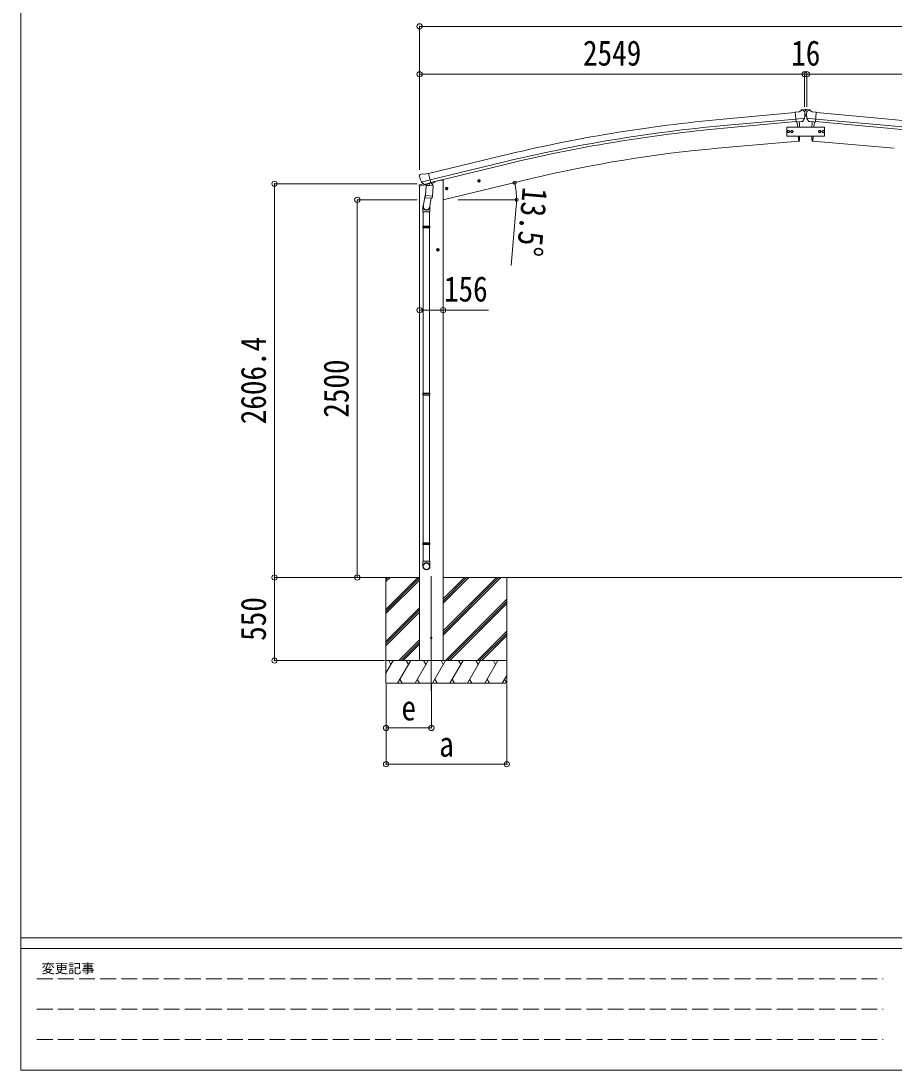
# Model space of a CAD drawing. Units: millimetres at full size. Extents: x -9783 to 33754, y -10064 to 6752.
# Drawn here: x -9783 to -4002, y -6828 to 117 of the extents above; entities that cross this region are included whole.
import ezdxf
from ezdxf.enums import TextEntityAlignment as Align

# ---------------------------------------------------------------- set-up
doc = ezdxf.new("R2010")
doc.units = ezdxf.units.MM
doc.header["$LTSCALE"] = 35
doc.header["$PDMODE"] = 32
doc.header["$PDSIZE"] = 35
doc.linetypes.add('DASHED3', pattern=[4, 3, -1])
for name, color, linetype, lineweight in [('0-0_0', 7, 'Continuous', 9), ('0-1_本体', 4, 'Continuous', 9), ('0-2_部品', 7, 'Continuous', 9), ('0-7_合掌部品', 3, 'Continuous', 9), ('0-8_PARTS2', 2, 'Continuous', 9), ('0-A_寸法', 6, 'Continuous', 9), ('F-0_240', 7, 'Continuous', 9)]:
    doc.layers.add(name, color=color, linetype=linetype, lineweight=lineweight)
doc.styles.add('ＭＳ ゴシック', font='')
doc.styles.get('ＭＳ ゴシック').set_extended_font_data('MS Gothic')

msp = doc.modelspace()

# ---------------------------------------------------------------- linework, layer by layer
at = {"layer": '0-0_0', "color": 6}
for p, q in [((-7143.56, -235.41), (-4594.56, -235.41)), ((-7143.56, -235.41), (-7143.56, -868.93)), ((-4594.56, -235.41), (-4594.56, -450.75)), ((-4594.56, -235.41), (-4578.56, -235.41)), ((-4578.56, -235.41), (-4578.56, -450.75)), ((-4578.56, -235.41), (-2029.56, -235.41))]:
    msp.add_line(p, q, dxfattribs=at)
at = {"layer": '0-0_0'}
for p, q in [((-7740.39, -3567.15), (-7144.06, -3567.15)), ((-7366.31, -3567.15), (-7366.31, -4267.15)), ((-7366.31, -3778.38), (-7155.08, -3567.15)), ((-7366.31, -3594.54), (-7338.92, -3567.15)), ((-7366.31, -3580.39), (-7353.07, -3567.15)), ((-7366.31, -3792.52), (-7144.06, -3570.28)), ((-7366.31, -3806.67), (-7144.06, -3584.42)), ((-6988.56, -3567.15), (-2185.56, -3567.15)), ((-6988.56, -3949.42), (-6606.29, -3567.15)), ((-6988.56, -3921.13), (-6634.58, -3567.15)), ((-6988.56, -3935.27), (-6620.43, -3567.15)), ((-6988.56, -3737.28), (-6818.42, -3567.15)), ((-6988.56, -3723.14), (-6832.57, -3567.15)), ((-6988.56, -3709), (-6846.71, -3567.15)), ((-6566.31, -3567.15), (-6566.31, -4267.15)), ((-6972.45, -4117.15), (-6566.31, -3711.02)), ((-6958.31, -4117.15), (-6566.31, -3725.16)), ((-6944.16, -4117.15), (-6566.31, -3739.3)), ((-7366.31, -3990.51), (-7144.06, -3768.27)), ((-7366.31, -4004.66), (-7144.06, -3782.41)), ((-7366.31, -4018.8), (-7144.06, -3796.55)), ((-6760.31, -4117.15), (-6566.31, -3923.15)), ((-6746.17, -4117.15), (-6566.31, -3937.29)), ((-6732.03, -4117.15), (-6566.31, -3951.43)), ((-7280.81, -4117.15), (-7144.06, -3980.4)), ((-7266.67, -4117.15), (-7144.06, -3994.54)), ((-7252.53, -4117.15), (-7144.06, -4008.68)), ((-6566.31, -4117.15), (-7366.31, -4117.15)), ((-7366.31, -4200.99), (-7317.9, -4117.15)), ((-7332.91, -4143.13), (-7347.91, -4117.15)), ((-7289.04, -4267.15), (-7202.44, -4117.15)), ((-7217.44, -4143.14), (-7232.44, -4117.15)), ((-7173.57, -4267.15), (-7086.97, -4117.15)), ((-7101.97, -4143.14), (-7116.97, -4117.15)), ((-7058.1, -4267.15), (-6971.5, -4117.15)), ((-6986.5, -4143.14), (-7001.5, -4117.15)), ((-6942.63, -4267.15), (-6856.03, -4117.15)), ((-6871.03, -4143.14), (-6886.03, -4117.15)), ((-6827.16, -4267.15), (-6740.56, -4117.15)), ((-6770.56, -4117.15), (-6755.56, -4143.14)), ((-6711.69, -4267.15), (-6625.09, -4117.15)), ((-6640.09, -4143.14), (-6655.09, -4117.15)), ((-6596.22, -4267.15), (-6566.31, -4215.34)), ((-7366.31, -4267.15), (-6566.31, -4267.15)), ((-7274.04, -4241.17), (-7259.04, -4267.15)), ((-7158.57, -4241.17), (-7143.57, -4267.15)), ((-7043.1, -4241.17), (-7028.1, -4267.15)), ((-6927.63, -4241.17), (-6912.63, -4267.15)), ((-6812.16, -4241.18), (-6797.16, -4267.15)), ((-6696.69, -4241.17), (-6681.69, -4267.15)), ((-6581.22, -4241.17), (-6566.22, -4267.15))]:
    msp.add_line(p, q, dxfattribs=at)
at = {"layer": '0-0_0', "color": 6}
for p in [(-7143.56, -235.41), (-4594.56, -235.41), (-4578.56, -235.41)]:
    msp.add_point(p, dxfattribs=at)
at = {"layer": '0-1_本体'}
for p, q in [((-4656.68, -489.35), (-5133.99, -532.63)), ((-4652.92, -532.35), (-5130.1, -575.61)), ((-4651.45, -549.12), (-5128.58, -592.38)), ((-4521.66, -549.12), (-4044.53, -592.38)), ((-4520.19, -532.35), (-4043.01, -575.61)), ((-4516.43, -489.35), (-4039.12, -532.63)), ((-5171.01, -726), (-4633.07, -678.94)), ((-4002.1, -726), (-4540.05, -678.94)), ((-7083.53, -893.56), (-6600.66, -776.08)), ((-7073.46, -935.53), (-6590.46, -818.02)), ((-7069.53, -951.9), (-6586.47, -834.38)), ((-6988.06, -1067.15), (-6402.38, -926.55)), ((-6988.06, -937.15), (-6988.06, -4117.15)), ((-7143.56, -976.86), (-7143.56, -4117.15))]:
    msp.add_line(p, q, dxfattribs=at)
at = {"layer": '0-1_本体', "color": 6}
msp.add_line((-6987.56, -1797.34), (-7143.56, -1797.34), dxfattribs=at)
at = {"layer": '0-1_本体'}
msp.add_lwpolyline([(-6988.06, -937.15), (-7008.06, -937.15), (-7041.56, -945.2)], dxfattribs=at)
for centre, radius, start, end in [((-4229.29, -10522.55), 10030.81, 95.17465, 103.67464), ((-4943.82, -10522.55), 10030.81, 76.32536, 84.82535), ((-4229.29, -10522.55), 9987.65, 95.17465, 103.67464), ((-4229.29, -10522.55), 9970.81, 95.17465, 103.67464), ((-4943.82, -10522.55), 9970.81, 76.32536, 84.82535), ((-4943.82, -10522.55), 9987.65, 76.32536, 84.82535), ((-4437.39, -9111.32), 8417.35, 95.00001, 103.5)]:
    msp.add_arc(centre, radius, start, end, dxfattribs=at)
at = {"layer": '0-2_部品'}
for p, q in [((-4633.07, -678.88), (-4631.01, -678.63)), ((-4540.04, -678.88), (-4542.1, -678.63)), ((-7141.27, -900.57), (-7145.13, -906.86)), ((-7138.18, -898.32), (-7124.99, -895.15)), ((-7110.43, -897.83), (-7123.69, -895.13)), ((-7110.43, -897.83), (-7084.5, -891.6)), ((-7146.62, -977.48), (-7103.91, -967.22)), ((-7146.62, -970.58), (-7146.62, -977.48)), ((-7145.49, -909.14), (-7145.22, -910.29)), ((-7118.11, -961.38), (-7144.32, -967.67)), ((-7131.44, -949.45), (-7073.93, -935.64)), ((-7114.59, -964.36), (-7130.96, -949.87)), ((-7111.88, -964.93), (-7104.36, -963.12)), ((-7111.04, -964.82), (-7109.51, -964.45)), ((-7109.51, -964.45), (-7072.81, -955.64)), ((-7107.67, -964.68), (-7107.72, -965.42)), ((-7106.97, -966.46), (-7081.15, -972.9)), ((-7100.05, -971.81), (-7104.72, -1038.65)), ((-7054.36, -975), (-7100.05, -971.81)), ((-7098.27, -968.63), (-7098.5, -971.92)), ((-7078.76, -957.46), (-7079.78, -972.07)), ((-7072.81, -955.64), (-7071.28, -955.27)), ((-7069.72, -953.17), (-7068.78, -953.24)), ((-7068.78, -953.24), (-7055.46, -968.55)), ((-7064.79, -957.83), (-7045.9, -953.29)), ((-7055.46, -968.55), (-7055.91, -974.9)), ((-7042.06, -945.12), (-7042.06, -948.43)), ((-6759.82, -943.34), (-6740.38, -938.67)), ((-6755.27, -935.56), (-6757.4, -942.75)), ((-6747.97, -933.81), (-6755.27, -935.56)), ((-6747.77, -950.73), (-6752.43, -931.28)), ((-6742.8, -939.25), (-6747.97, -933.81)), ((-6744.93, -946.45), (-6742.8, -939.25)), ((-7102.99, -1013.88), (-7118.9, -1110.05)), ((-7105.58, -1051.11), (-7104.71, -1038.65)), ((-7059.04, -1041.84), (-7104.72, -1038.65)), ((-7059.04, -1041.84), (-7054.36, -975)), ((-6973.74, -994.69), (-6954.3, -990.03)), ((-6969.19, -986.92), (-6971.32, -994.11)), ((-6961.89, -985.16), (-6969.19, -986.92)), ((-6961.69, -1002.08), (-6966.36, -982.64)), ((-6956.72, -990.61), (-6961.89, -985.16)), ((-6958.85, -997.8), (-6956.72, -990.61)), ((-7105.19, -1052.47), (-7105.19, -1052.47)), ((-7103.74, -1053.25), (-7062.04, -1056.17)), ((-7067.47, -1055.79), (-7078.2, -1119.37)), ((-7059.05, -1041.84), (-7059.94, -1054.54)), ((-7121.06, -1147.21), (-7121.06, -1112.86)), ((-7075.06, -1147.21), (-7121.06, -1147.21)), ((-7119.06, -1147.21), (-7119.06, -1241.21)), ((-7077.06, -1147.21), (-7077.06, -1241.21)), ((-7075.06, -1112.56), (-7075.06, -1147.21)), ((-7121.06, -1243.21), (-7120.06, -1241.21)), ((-7075.06, -1243.21), (-7121.06, -1243.21)), ((-7076.06, -1241.21), (-7120.06, -1241.21)), ((-7075.06, -1243.21), (-7076.06, -1241.21)), ((-7075.06, -1243.21), (-7075.06, -1251.21)), ((-7075.06, -1251.21), (-7121.06, -1251.21)), ((-7076.06, -1253.21), (-7120.06, -1253.21)), ((-7119.06, -1253.21), (-7119.06, -2347.4)), ((-7077.06, -1253.21), (-7077.06, -2347.4)), ((-7075.06, -1251.21), (-7076.06, -1253.21)), ((-7022.56, -1407.27), (-7022.56, -1387.27)), ((-7012.56, -1397.27), (-7032.56, -1397.27)), ((-7022.56, -1389.77), (-7029.06, -1393.52)), ((-7029.06, -1393.52), (-7029.06, -1401.03)), ((-7029.06, -1401.03), (-7022.56, -1404.78)), ((-7016.06, -1393.52), (-7022.56, -1389.77)), ((-7121.06, -2349.4), (-7120.06, -2347.4)), ((-7075.06, -2349.4), (-7121.06, -2349.4)), ((-7075.06, -2357.4), (-7121.06, -2357.4)), ((-7076.06, -2347.4), (-7120.06, -2347.4)), ((-7076.06, -2359.4), (-7120.06, -2359.4)), ((-7119.06, -2359.4), (-7119.06, -3337.59)), ((-7077.06, -2359.4), (-7077.06, -3337.59)), ((-7075.06, -2349.4), (-7076.06, -2347.4)), ((-7075.06, -2357.4), (-7076.06, -2359.4)), ((-7075.06, -2349.4), (-7075.06, -2357.4)), ((-7121.06, -3339.59), (-7120.06, -3337.59)), ((-7075.06, -3339.59), (-7121.06, -3339.59)), ((-7075.06, -3347.59), (-7121.06, -3347.59)), ((-7076.06, -3337.59), (-7120.06, -3337.59)), ((-7076.06, -3349.59), (-7120.06, -3349.59)), ((-7119.06, -3349.59), (-7119.06, -3459.59)), ((-7077.06, -3349.59), (-7077.06, -3459.59)), ((-7075.06, -3339.59), (-7076.06, -3337.59)), ((-7075.06, -3347.59), (-7076.06, -3349.59)), ((-7075.06, -3339.59), (-7075.06, -3347.59)), ((-7121.06, -3493.73), (-7121.06, -3459.59)), ((-7075.06, -3459.59), (-7121.06, -3459.59)), ((-7075.06, -3493.73), (-7075.06, -3459.59))]:
    msp.add_line(p, q, dxfattribs=at)
for points in [[(-7079.07, -957.05), (-7069.35, -954.72), (-7084.5, -891.6)], [(-7131.71, -948.87), (-7131.12, -949.72), (-7130.96, -949.87)], [(-7079.07, -957.05), (-7079.31, -957.2), (-7104.08, -963.15), (-7104.36, -963.12)], [(-6757.4, -942.75), (-6752.23, -948.2), (-6744.93, -946.45)], [(-6971.32, -994.11), (-6966.15, -999.56), (-6958.85, -997.8)], [(-7121.06, -1243.21), (-7121.06, -1251.21), (-7120.06, -1253.21)], [(-7022.56, -1404.78), (-7016.06, -1401.03), (-7016.06, -1393.52)], [(-7121.06, -2349.4), (-7121.06, -2357.4), (-7120.06, -2359.4)], [(-7121.06, -3339.59), (-7121.06, -3347.59), (-7120.06, -3349.59)]]:
    msp.add_lwpolyline(points, dxfattribs=at)
for centre, radius in [((-4678.76, -615.62), 6.5), ((-4494.35, -615.62), 6.5), ((-6750.1, -941), 8.5), ((-6750.1, -941), 7.7), ((-6750.1, -941), 6.5), ((-6964.02, -992.36), 8.5), ((-6964.02, -992.36), 7.7), ((-6964.02, -992.36), 6.5), ((-7022.56, -1397.27), 8.5), ((-7022.56, -1397.27), 7.7), ((-7022.56, -1397.27), 6.5)]:
    msp.add_circle(centre, radius, dxfattribs=at)
at = {"layer": '0-2_部品', "color": 4}
msp.add_circle((-7066.06, -3967.15), 4.5, dxfattribs=at)
at = {"layer": '0-2_部品'}
for centre, radius, start, end in [((-4631.38, -675.65), 3, 277, 356.63919), ((-4541.73, -675.65), 3, 183.36081, 263), ((-7137.01, -903.18), 5, 103.5, 148.5), ((-7124.29, -898.07), 3, 78.5, 103.5), ((-7143.62, -970.58), 3, 103.5, 180), ((-6948.41, -863.04), 202.4, 193.5, 205.09125), ((-7111.16, -964.33), 0.5, 248.23754, 283.5), ((-7108.17, -964.65), 0.5, 356, 103.5), ((-7106.73, -965.49), 1, 176, 256), ((-7080.8, -971.93), 1.03, 250.03897, 351.96569), ((-7078.16, -957.55), 0.604, 100.59842, 172.20595), ((-7071.39, -954.79), 0.5, 283.5, 318.76246), ((-7047.06, -948.43), 5, 283.5, 0), ((-7103.64, -1051.28), 1.95, 175.04017, 217.47766), ((-7103.6, -1051.25), 2, 217.40962, 266), ((-7061.9, -1054.17), 2, 266, 349.46843), ((-7091.06, -1112.86), 30, 177.45142, 180)]:
    msp.add_arc(centre, radius, start, end, dxfattribs=at)
for centre, major_axis, ratio, start_param, end_param in [((-7142.57, -908.43), (-1.57, -2.57), 0.99628, 4.712389, 5.4996506), ((-7112.6, -962.1), (-0.73, -2.92), 0.997631, 5.8041905, 6.6006116), ((-7112.54, -961.88), (2.63, 3.16), 0.650902, 4.0958226, 4.1686332), ((-7112.57, -962), (-0.73, -2.92), 0.997631, 0.3902369, 0.4789948), ((-7098.06, -1112.56), (23, 0), 0.996195, 2.5560258, 6.5663028), ((-7098.06, -1112.56), (21, 0), 0.996195, 2.9349147, 5.9512394), ((-7098.06, -3491.98), (-23, 0), 0.996195, 3.1415927, 6.2831853), ((-7098.06, -3493.73), (-23, 0), 0.996195, 3.1415927, 6.2831853), ((-7098.06, -3493.73), (0, -23.43), 0.981806, 4.712389, 7.8539816)]:
    msp.add_ellipse(centre, major_axis=major_axis, ratio=ratio, start_param=start_param, end_param=end_param, dxfattribs=at)
msp.add_ellipse((-7098.06, -3493.73), major_axis=(21, 0), ratio=0.996195, dxfattribs=at)
at = {"layer": '0-7_合掌部品'}
for p, q in [((-4630.25, -484.84), (-4656.82, -487.17)), ((-4630.25, -484.84), (-4618.53, -478.08)), ((-4603.63, -476.49), (-4617.29, -477.69)), ((-4590.68, -469.52), (-4614.82, -471.63)), ((-4594.49, -482.25), (-4599.98, -477.64)), ((-4593.43, -484.29), (-4593.31, -485.63)), ((-4590.68, -469.52), (-4582.68, -469.52)), ((-4585.42, -474.24), (-4584.58, -474.24)), ((-4582.68, -469.52), (-4558.54, -471.63)), ((-4579.93, -484.29), (-4580.05, -485.63)), ((-4578.87, -482.25), (-4573.39, -477.64)), ((-4569.73, -476.49), (-4556.07, -477.69)), ((-4555.18, -477.45), (-4558.54, -471.63)), ((-4555.18, -477.65), (-4555.18, -477.45)), ((-4543.11, -484.84), (-4554.83, -478.08)), ((-4543.11, -484.84), (-4516.55, -487.17)), ((-4651.16, -551.83), (-4656.82, -487.17)), ((-4593.95, -527.13), (-4652.87, -532.29)), ((-4641.2, -550.96), (-4651.16, -551.83)), ((-4644.18, -551.22), (-4641.18, -585.57)), ((-4607.59, -548.02), (-4615.3, -548.69)), ((-4605.2, -546.62), (-4594.27, -527.68)), ((-4592.7, -511.02), (-4580.66, -511.02)), ((-4585.42, -506.94), (-4584.58, -506.94)), ((-4579.41, -527.13), (-4520.49, -532.29)), ((-4568.16, -546.62), (-4579.09, -527.68)), ((-4565.77, -548.02), (-4558.07, -548.69)), ((-4532.16, -550.96), (-4532.44, -551.03)), ((-4529.18, -551.22), (-4532.18, -585.57)), ((-4532.16, -550.96), (-4522.2, -551.83)), ((-4522.2, -551.83), (-4516.55, -487.17)), ((-4635.93, -645.57), (-4633.02, -678.82)), ((-4633.02, -678.82), (-4630.96, -678.57)), ((-4540.34, -678.82), (-4542.4, -678.57)), ((-4537.43, -645.57), (-4540.34, -678.82))]:
    msp.add_line(p, q, dxfattribs=at)
for points in [[(-4618.18, -477.65), (-4618.18, -477.45), (-4614.82, -471.63)], [(-4587.94, -473.4), (-4588.78, -473.4), (-4588.78, -474.24), (-4587.94, -474.24)], [(-4586.26, -472.56), (-4586.26, -471.72), (-4587.1, -471.72), (-4587.1, -472.56)], [(-4587.1, -475.08), (-4587.1, -475.92), (-4586.26, -475.92), (-4586.26, -475.08)], [(-4584.58, -474.24), (-4584.58, -473.4), (-4585.42, -473.4)], [(-4641.2, -550.96), (-4640.92, -551.03), (-4615.55, -548.81), (-4615.3, -548.69)], [(-4593.88, -526.5), (-4594.17, -527.49), (-4594.27, -527.68)], [(-4587.94, -506.1), (-4588.78, -506.1), (-4588.78, -506.94), (-4587.94, -506.94)], [(-4586.26, -505.26), (-4586.26, -504.42), (-4587.1, -504.42), (-4587.1, -505.26)], [(-4587.1, -507.78), (-4587.1, -508.62), (-4586.26, -508.62), (-4586.26, -507.78)], [(-4584.58, -506.94), (-4584.58, -506.1), (-4585.42, -506.1)], [(-4579.48, -526.5), (-4579.19, -527.49), (-4579.09, -527.68)], [(-4532.44, -551.03), (-4557.81, -548.81), (-4558.07, -548.69)]]:
    msp.add_lwpolyline(points, dxfattribs=at)
for points in [[(-4461.68, -645.57), (-4461.68, -585.57), (-4711.68, -585.57), (-4711.68, -645.57)], [(-4709.69, -615.57), (-4705.93, -609.07), (-4698.43, -609.07), (-4694.67, -615.57), (-4698.43, -622.07), (-4705.93, -622.07)], [(-4686.19, -615.57), (-4682.43, -609.07), (-4674.93, -609.07), (-4671.17, -615.57), (-4674.93, -622.07), (-4682.43, -622.07)], [(-4487.17, -615.57), (-4490.93, -609.07), (-4498.43, -609.07), (-4502.19, -615.57), (-4498.43, -622.07), (-4490.93, -622.07)], [(-4463.67, -615.57), (-4467.43, -609.07), (-4474.93, -609.07), (-4478.69, -615.57), (-4474.93, -622.07), (-4467.43, -622.07)]]:
    msp.add_lwpolyline(points, close=True, dxfattribs=at)
for centre, radius in [((-4586.68, -473.82), 3.5), ((-4586.68, -506.52), 3.5), ((-4702.18, -615.57), 8.5), ((-4702.18, -615.57), 7.7), ((-4702.18, -615.57), 6.5), ((-4678.68, -615.57), 8.5), ((-4678.68, -615.57), 7.7), ((-4678.68, -615.57), 6.5), ((-4494.68, -615.57), 8.5), ((-4494.68, -615.57), 7.7), ((-4494.68, -615.57), 6.5), ((-4471.18, -615.57), 8.5), ((-4471.18, -615.57), 7.7), ((-4471.18, -615.57), 6.5)]:
    msp.add_circle(centre, radius, dxfattribs=at)
for centre, radius, start, end in [((-4617.03, -480.68), 3, 95, 120), ((-4603.19, -481.47), 5, 50.00648, 94.99352), ((-4794.94, -503.27), 202.4, 353.4085, 5), ((-4587.94, -472.56), 0.84, 270, 0), ((-4587.94, -475.08), 0.84, 0, 90), ((-4585.42, -472.56), 0.84, 180, 270), ((-4585.42, -475.08), 0.84, 90, 180), ((-4378.42, -503.27), 202.4, 175, 186.5915), ((-4570.17, -481.47), 5, 85.00648, 129.99352), ((-4556.33, -480.68), 3, 60, 85), ((-5526.79, -623.01), 900, 2.3844, 4.64986), ((-4587.94, -505.26), 0.84, 270, 0), ((-4587.94, -507.78), 0.84, 0, 90), ((-4585.42, -505.26), 0.84, 180, 270), ((-4585.42, -507.78), 0.84, 90, 180), ((-3646.57, -623.01), 900, 175.35014, 177.6156), ((-4631.33, -675.59), 3, 277, 356.63919), ((-5526.79, -623.01), 900, 356.63919, 358.56384), ((-3646.57, -623.01), 900, 181.43616, 183.36081), ((-4542.03, -675.59), 3, 183.36081, 263)]:
    msp.add_arc(centre, radius, start, end, dxfattribs=at)
for centre, major_axis, ratio, start_param, end_param in [((-4589.1, -480.24), (-15.35, 3.44), 0.101033, 5.9751426, 5.9753737), ((-4596.42, -484.54), (2.71, -1.31), 0.997474, 0.5366567, 1.3225652), ((-4576.94, -484.54), (-2.71, -1.31), 0.997474, 4.9606201, 5.7465286), ((-4584.26, -480.24), (15.35, 3.44), 0.101033, 0.3078116, 0.3080427), ((-4607.86, -545.02), (1.62, -2.54), 0.997631, 5.8041905, 5.8929484), ((-4607.93, -544.92), (-3.5, 2.17), 0.650902, 2.1145521, 2.1873627), ((-4607.8, -545.11), (1.62, -2.54), 0.997631, 5.965759, 6.7621801), ((-4565.56, -545.11), (-1.62, -2.54), 0.997631, 5.8041905, 6.6006116), ((-4565.43, -544.92), (3.5, 2.17), 0.650902, 4.0958226, 4.1686332), ((-4565.5, -545.02), (-1.62, -2.54), 0.997631, 0.3902369, 0.4789948)]:
    msp.add_ellipse(centre, major_axis=major_axis, ratio=ratio, start_param=start_param, end_param=end_param, dxfattribs=at)
at = {"layer": '0-8_PARTS2'}
msp.add_line((-7066.06, -3557.95), (-7066.06, -4317.15), dxfattribs=at)
at = {"layer": '0-A_寸法'}
for p, q in [((-7143.56, 81.2), (-7143.56, -235.41)), ((-7143.56, 81.2), (-2029.56, 81.2)), ((-8104.13, -960.75), (-7159.05, -960.75)), ((-8104.13, -3567.15), (-8104.13, -960.75)), ((-7556.16, -1067.15), (-7159.05, -1067.15)), ((-7556.16, -3567.15), (-7556.16, -1067.15)), ((-6887.06, -1067.15), (-6500.2, -1067.15)), ((-6503.06, -1109.61), (-6537.42, -1502.11)), ((-6987.56, -1797.34), (-6687.56, -1797.34)), ((-8104.13, -3567.15), (-7376.02, -3567.15)), ((-8104.13, -4117.15), (-8104.13, -3567.15)), ((-8104.13, -4117.15), (-7376.02, -4117.15)), ((-7365.81, -4803.52), (-7365.81, -4274.57)), ((-7365.81, -4563.54), (-7365.81, -4274.57)), ((-7065.56, -4563.54), (-7065.56, -4274.57)), ((-6565.81, -4803.52), (-6565.81, -4274.57)), ((-7065.56, -4563.54), (-7365.81, -4563.54)), ((-7365.81, -4803.52), (-6565.81, -4803.52))]:
    msp.add_line(p, q, dxfattribs=at)
for centre in [(-6514.65, -953.5), (-6501.2, -1067.15)]:
    msp.add_circle(centre, 10.62, dxfattribs=at)
for start, end in [(0, 13.5), (354.99678, 0)]:
    msp.add_arc((-6988.06, -1067.15), 486.86, start, end, dxfattribs=at)
for p in [(-7143.56, 81.2), (-8104.13, -960.75), (-7556.16, -1067.15), (-7143.56, -1797.34), (-6987.56, -1797.34), (-8104.13, -3567.15), (-7556.16, -3567.15), (-8104.13, -4117.15), (-7365.81, -4563.54), (-7065.56, -4563.54), (-7365.81, -4803.52), (-6565.81, -4803.52)]:
    msp.add_point(p, dxfattribs=at)
at = {"layer": 'F-0_240', "color": 5}
for p, q in [((-9783.03, 6751.9), (-9783.03, -6828.1)), ((-9783.03, -5953.1), (9396.97, -5953.1)), ((-9783.03, -6023.1), (6285.75, -6023.1)), ((-9783.03, -6828.1), (9396.97, -6828.1))]:
    msp.add_line(p, q, dxfattribs=at)
at = {"layer": 'F-0_240', "color": 4, "linetype": 'DASHED3'}
for p, q in [((-9678.03, -6224.35), (-4074.25, -6224.35)), ((-9678.03, -6425.6), (-4074.25, -6425.6)), ((-9678.03, -6626.85), (-4074.25, -6626.85))]:
    msp.add_line(p, q, dxfattribs=at)

# ---------------------------------------------------------------- texts
at = {"layer": '0-0_0', "style": 'ＭＳ ゴシック', "width": 0.85}
for s, p in [('2549', (-6061.56, -228.41)), ('16', (-4682.81, -228.41))]:
    msp.add_text(s, height=166.8, dxfattribs=at).set_placement(p, align=Align.BOTTOM_LEFT)
at = {"layer": '0-A_寸法', "color": 7, "style": 'ＭＳ ゴシック', "width": 0.85}
for s, rotation, p in [('13.5°', 264.997, (-6510.07, -974.74)), ('2606.4', 90, (-8111.13, -2552.7)), ('2500', 90, (-7563.16, -2509.65)), ('550', 90, (-8111.13, -3986.53))]:
    msp.add_text(s, height=166.8, rotation=rotation, dxfattribs=at).set_placement(p, align=Align.BOTTOM_LEFT)
for s, p in [('156', (-6981.93, -1790.34)), ('e', (-7263.93, -4563.54)), ('a', (-7013.93, -4803.52))]:
    msp.add_text(s, height=166.8, dxfattribs=at).set_placement(p, align=Align.BOTTOM_LEFT)
at = {"layer": 'F-0_240', "style": 'ＭＳ ゴシック'}
msp.add_text('変更記事', height=64.15, dxfattribs=at).set_placement((-9646.27, -6206.85), align=Align.BOTTOM_LEFT)

doc.saveas('drawing.dxf')
